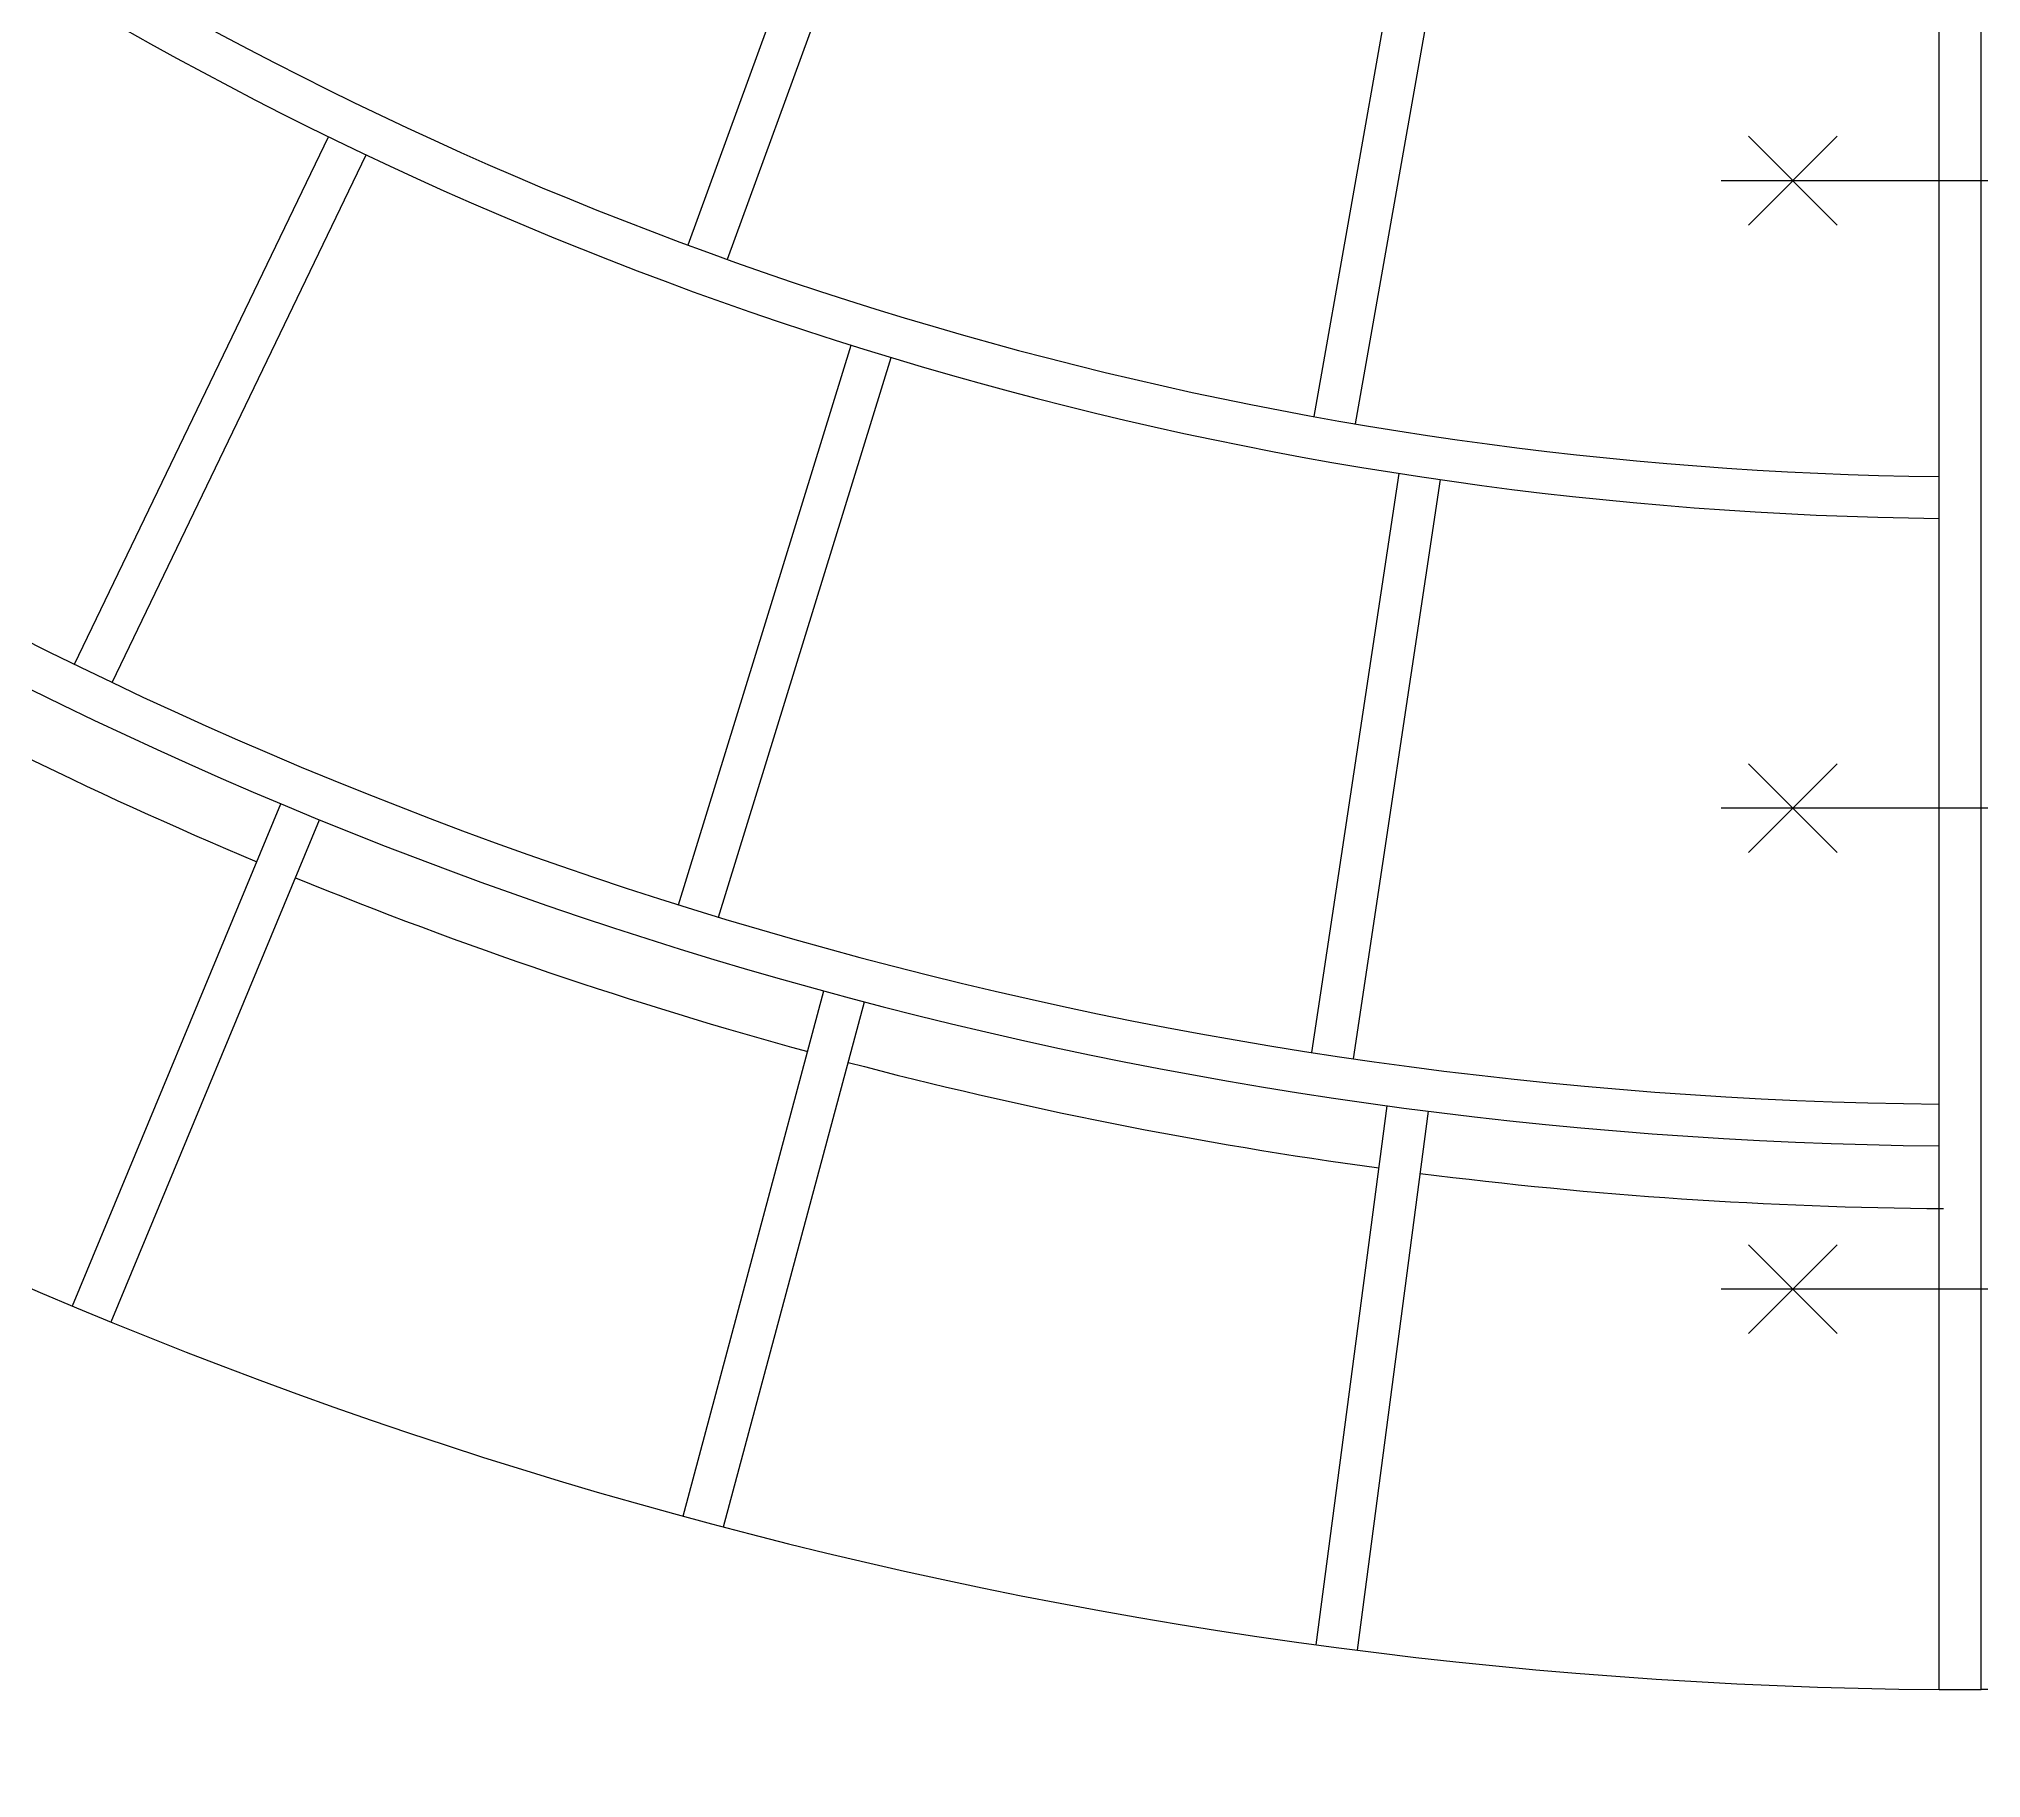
# Model space of a CAD drawing. Extents: x -2 to 23782, y -2 to 16822.
# Drawn here: x 19102.9 to 19567.2, y 11208.7 to 11624.6 of the extents above; entities that cross this region are included whole.
import ezdxf
from ezdxf.enums import TextEntityAlignment as Align

# ---------------------------------------------------------------- set-up
doc = ezdxf.new("R2010")
doc.units = 0
doc.header["$LTSCALE"] = 200
doc.header["$MEASUREMENT"] = 0
doc.linetypes.add('G', pattern=[2, 1.25, -0.25, 0.25, -0.25])
for name, color, linetype in [('01', 7, 'CONTINUOUS'), ('02', 1, 'CONTINUOUS'), ('05', 4, 'G')]:
    doc.layers.add(name, color=color, linetype=linetype)
doc.styles.get("Standard").update_dxf_attribs({"font": 'thenor.shx', "width": 0.707, "bigfont": 'hztxt.shx'})

msp = doc.modelspace()

# ---------------------------------------------------------------- hatches: boundary and pattern name
at = {"layer": '02'}
h = msp.add_hatch(dxfattribs=at)
h.set_pattern_fill('ANSI31', color=256, scale=600, angle=90, style=0)
edge = h.paths.add_edge_path(flags=16)
edge.add_arc((19567.1738, 12409.8678), 1700, 0, 360)
edge = h.paths.add_edge_path()
edge.add_arc((19567.1738, 12409.8678), 1782, 90, 135)
edge.add_arc((19567.1738, 12409.8678), 1782, 135, 225)
edge.add_arc((19567.1738, 12409.8678), 1782, 225, 315)
edge.add_arc((19567.1738, 12409.8678), 1782, 315, 405)
edge.add_arc((19567.1738, 12409.8678), 1782, 45, 90)

# ---------------------------------------------------------------- linework, layer by layer
at = {"layer": '01'}
for p, q in [((19557.1738, 11229.9102), (19557.1738, 11865.9598)), ((19567.1738, 11229.9102), (19567.1738, 11865.8678)), ((19567.1738, 11229.9102), (19567.1738, 11865.8678)), ((19305.9659, 11706.8241), (19258.0822, 11575.2647)), ((19315.3629, 11703.4039), (19267.4792, 11571.8445)), ((19432.0165, 11672.1467), (19407.7053, 11534.271)), ((19441.8646, 11670.4102), (19417.5534, 11532.5345)), ((19111.4351, 11475.0405), (19172.1796, 11601.1778)), ((19511.5672, 11601.2757), (19532.7804, 11580.0625)), ((19511.5672, 11580.0625), (19532.7804, 11601.2757)), ((19120.4448, 11470.7016), (19181.1893, 11596.839)), ((19255.8541, 11417.5574), (19297.1204, 11551.3394)), ((19265.4098, 11414.6098), (19306.6761, 11548.3918)), ((19407.2275, 11382.2409), (19428.0937, 11520.679)), ((19417.1158, 11380.7505), (19437.982, 11519.1886)), ((19511.5672, 11451.2757), (19532.7804, 11430.0625)), ((19511.5672, 11430.0625), (19532.7804, 11451.2757)), ((19111.0042, 11321.6426), (19160.7414, 11441.7188)), ((19120.243, 11317.8157), (19169.9802, 11437.8919)), ((19256.9487, 11271.4104), (19290.5873, 11396.9513)), ((19266.6079, 11268.8222), (19300.2465, 11394.3631)), ((19408.2012, 11240.6576), (19425.1656, 11369.5152)), ((19418.1157, 11239.3523), (19435.0801, 11368.2099)), ((19511.5672, 11336.2757), (19532.7804, 11315.0625)), ((19511.5672, 11315.0625), (19532.7804, 11336.2757)), ((19557.1738, 11229.9102), (19567.1738, 11229.9102)), ((19577.1738, 11229.9102), (19567.1738, 11229.9102))]:
    msp.add_line(p, q, dxfattribs=at)
msp.add_circle((19567.1738, 12409.8678), 1700, dxfattribs=at)
for centre, radius, start, end in [((19557.1738, 12427.1884), 1180, 29.5144367, 29.5144367), ((19577.1738, 12427.1884), 1180, 329.5144367, 329.5144367), ((19547.1738, 12409.8678), 1180, 89.5144367, 89.5144367), ((19587.1738, 12409.8678), 1180, 269.5144367, 269.5144367), ((19557.1738, 12392.5473), 1180, 149.5144367, 149.5144367), ((19577.1738, 12392.5473), 1180, 209.5144367, 209.5144367), ((19567.1738, 12409.8678), 890, 210.6437863, 269.3562137), ((19567.1738, 12409.8678), 900, 210.6366329, 269.3633671), ((19567.1738, 12409.8678), 1040, 210.5509294, 269.4490706), ((19567.1738, 12409.8678), 1050, 210.5456823, 269.4543177), ((19567.1738, 12409.8678), 1180, 210.4855633, 269.5144367), ((19567.1738, 12409.8678), 1065, 240.2689953, 247.2310047), ((19567.1738, 12409.8678), 1065, 247.7689953, 254.7310047), ((19567.1738, 12409.8678), 1065, 255.2689953, 262.2310047), ((19567.1738, 12409.8678), 1065, 262.7689953, 269.5144367)]:
    msp.add_arc(centre, radius, start, end, dxfattribs=at)
at = {"layer": '05'}
for p, q in [((19627.1738, 11590.6691), (19505.015, 11590.6691)), ((19627.1738, 11440.6691), (19505.015, 11440.6691)), ((19627.1738, 11325.6691), (19505.015, 11325.6691))]:
    msp.add_line(p, q, dxfattribs=at)

# ---------------------------------------------------------------- texts
at = {"layer": '02', "width": 0.633862}
msp.add_text('●', height=0.02, rotation=90, dxfattribs=at).set_placement((19505.025, 11325.6628), (19505.025, 11325.6754), align=Align.FIT)

doc.saveas('drawing.dxf')
